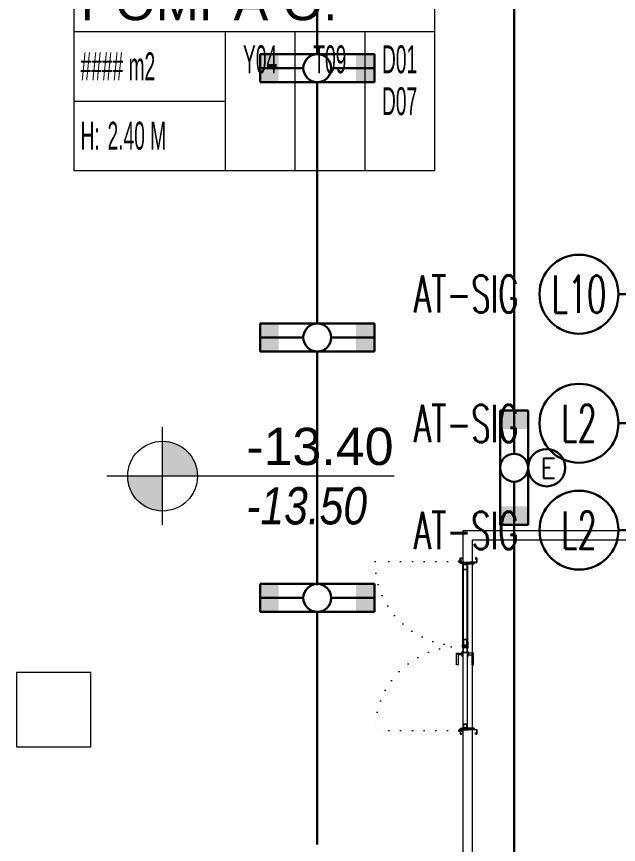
# Model space of a CAD drawing. Header units: metres. Extents: x -13316 to 152404, y -3899 to 30226.
# Drawn here: x 10860 to 11507, y 1015 to 1905 of the extents above; entities that cross this region are included whole.
import ezdxf
from ezdxf.enums import TextEntityAlignment as Align

# ---------------------------------------------------------------- set-up
doc = ezdxf.new("R2010")
doc.units = ezdxf.units.M
doc.header["$LTSCALE"] = 100
doc.header["$MEASUREMENT"] = 0
doc.linetypes.add('DOT2', pattern=[0.125, 0, -0.125])
doc.linetypes.add('HIDDEN', pattern=[0.375, 0.25, -0.125])
doc.layers.get('0').update_dxf_attribs({"color": 9, "lineweight": 9})
for name, color, linetype, lineweight in [('00', 9, 'Continuous', 9), ('01', 9, 'Continuous', 9), ('06B', 9, 'Continuous', 9), ('06C', 9, 'Continuous', 9), ('09', 9, 'Continuous', 9), ('10', 9, 'Continuous', 9), ('20', 9, 'DOT2', 9), ('21', 9, 'Continuous', 9), ('21_mahal200', 9, 'Continuous', 9), ('E-2x36 W SIVAÜSTÜ FLUORESAN ARMATÜR (ETANŞ)', 7, 'Continuous', 30), ('E-ACİL AYDINLATMA KİTİ', 7, 'Continuous', 30), ('E-KABLO', 7, 'Continuous', 30), ('E-LINYE', 7, 'Continuous', 30)]:
    doc.layers.add(name, color=color, linetype=linetype, lineweight=lineweight)
doc.styles.add('Arial', font='arial.ttf', dxfattribs={"height": 2.5})
doc.styles.add('E-YAZI', font='txttw.shx')
doc.styles.add('MuuM_TEXT-ITALIC', font='ARIALNI.TTF')
doc.styles.add('MuuM_TEXT-STANDART', font='ARIALN.TTF')

# ---------------------------------------------------------------- blocks, each defined once
blk = doc.blocks.new('100_2x36 W SIVAÜSTÜ FLUORESAN ARMATÜR (ETANŞ)')
at = {"layer": 'E-2x36 W SIVAÜSTÜ FLUORESAN ARMATÜR (ETANŞ)', "color": 4}
for p, q in [((-6.15, 1.5), (6.15, 1.5)), ((-6.15, 1.5), (-6.15, -1.5)), ((6.15, 1.5), (6.15, -1.5)), ((-1.5, 0), (-6.15, 0)), ((1.5, 0), (6.15, 0)), ((-6.15, -1.5), (6.15, -1.5))]:
    blk.add_line(p, q, dxfattribs=at)
blk.add_circle((0, 0), 1.5, dxfattribs=at)
for points in [[(-4.15, 1.5), (-4.15, -1.5), (-6.15, 1.5), (-6.15, -1.5)], [(4.15, 1.5), (4.15, -1.5), (6.15, 1.5), (6.15, -1.5)]]:
    blk.add_solid(points, dxfattribs=at)
blk = doc.blocks.new('100_ACİL AYDINLATMA KİTİ')
at = {"layer": 'E-ACİL AYDINLATMA KİTİ', "color": 3}
blk.add_circle((0, 0), 1.251, dxfattribs=at)
at = {"layer": 'E-ACİL AYDINLATMA KİTİ', "color": 3, "style": 'E-YAZI'}
blk.add_text('E', height=1.34, dxfattribs=at).set_placement((-0.448, -0.694))
blk = doc.blocks.new('p-kolon_80x80')
blk.add_lwpolyline([(-40, -40), (40, -40), (40, 40), (-40, 40)], close=True)
blk = doc.blocks.new('2.bod.sitatik')
at = {"layer": '01'}
blk.add_blockref('p-kolon_80x80', (10580, -7790), dxfattribs=at)
blk = doc.blocks.new('0_elevationtarget-p-bk')
h = blk.add_hatch(color=250)
h.paths.add_polyline_path([(1.875, 0, 0.414214), (0, 1.875), (0, 0)])
h.paths.add_polyline_path([(0, 0), (-1.875, 0, 0.414214), (0, -1.875)])
blk.add_line((0, -2.625), (0, 2.625))
blk.add_lwpolyline([(12.453, 0), (-3, 0)])
blk.add_circle((0, 0), 1.875)
at = {"style": 'Arial'}
blk.add_attdef('BITMISKOT', text='', height=2, dxfattribs=at).set_placement((4.5, 0), align=Align.BOTTOM_LEFT)
at = {"style": 'MuuM_TEXT-ITALIC'}
blk.add_attdef('FINISHINGFLOORLEVEL', text='', height=2, dxfattribs=at).set_placement((4.5, -0.592), align=Align.TOP_LEFT)
blk = doc.blocks.new('0_roomno2')
blk.add_lwpolyline([(19.375, -10.5), (0, -10.5), (0, 0), (19.375, 0)], close=True)
for points in [[(0, -3), (19.375, -3)], [(8.125, -3), (8.125, -10.5)], [(11.875, -3), (11.875, -10.5)], [(15.625, -3), (15.625, -10.5)], [(0, -6.75), (8.125, -6.75)]]:
    blk.add_lwpolyline(points)
at = {"style": 'MuuM_TEXT-STANDART', "width": 0.6}
blk.add_text('H:', height=1.5, dxfattribs=at).set_placement((0.35, -8.608), align=Align.MIDDLE_LEFT)
at = {"style": 'Arial'}
blk.add_attdef('ODANO', (0, 1.17), '', height=2, dxfattribs=at)
blk.add_attdef('MEKANADI', text='', height=2, dxfattribs=at).set_placement((0.35, -3), align=Align.BOTTOM_LEFT)
at = {"style": 'MuuM_TEXT-STANDART', "width": 0.6}
for tag, p in [('YER01', (10, -4.5)), ('TAVAN01', (13.75, -4.5)), ('DUVAR01', (17.5, -4.5)), ('YER02', (10, -6.75)), ('TAVAN02', (13.75, -6.75)), ('DUVAR02', (17.5, -6.75)), ('YER03', (10, -9)), ('TAVAN03', (13.75, -9)), ('DUVAR03', (17.5, -9))]:
    blk.add_attdef(tag, text='', height=1.5, dxfattribs=at).set_placement(p, align=Align.MIDDLE_CENTER)
for tag, p in [('M2', (0.35, -4.875)), ('TEMIZTAVANYUKSEKLIGI', (1.8, -8.608))]:
    blk.add_attdef(tag, text='', height=1.5, dxfattribs=at).set_placement(p, align=Align.MIDDLE_LEFT)
blk = doc.blocks.new('prf-scr2')
at = {"linetype": 'DOT2', "ltscale": 10}
blk.add_line((0, 0.19), (0, -1.06), dxfattribs=at)
for p, q in [((0.09, -0.24), (-0.09, -0.2)), ((-0.09, -0.24), (0.09, -0.28)), ((0.09, -0.32), (-0.09, -0.28)), ((-0.09, -0.32), (0.09, -0.36)), ((0.09, -0.4), (-0.09, -0.36)), ((-0.09, -0.4), (0.09, -0.44)), ((0.09, -0.48), (-0.09, -0.44)), ((-0.09, -0.48), (0.09, -0.52)), ((0.09, -0.56), (-0.09, -0.52)), ((-0.09, -0.56), (0.09, -0.6)), ((0.09, -0.64), (-0.09, -0.6)), ((-0.09, -0.64), (0.09, -0.68)), ((0.09, -0.72), (-0.09, -0.68)), ((-0.09, -0.72), (0.09, -0.76)), ((0.06, -0.84), (-0.08, -0.76)), ((-0.07, -0.8), (0.06, -0.84)), ((0.09, -0.17), (0, -0.15)), ((0, -0.18), (0.09, -0.2))]:
    blk.add_line(p, q)
blk.add_lwpolyline([(0.23, 0), (-0.23, 0), (-0.23, -0.01), (-0.12, -0.14), (0.12, -0.14), (0.23, -0.01), (0.23, 0)], close=True)
for points in [[(0.23, -0.01), (-0.23, -0.01)], [(-0.09, -0.14), (-0.09, -0.2), (-0.12, -0.22), (-0.12, -0.23), (-0.09, -0.24), (-0.09, -0.28), (-0.12, -0.3), (-0.12, -0.31), (-0.09, -0.32), (-0.09, -0.36), (-0.12, -0.38), (-0.12, -0.39), (-0.09, -0.4), (-0.09, -0.44), (-0.12, -0.46), (-0.12, -0.46), (-0.09, -0.48), (-0.09, -0.52), (-0.12, -0.54), (-0.12, -0.54), (-0.09, -0.56), (-0.09, -0.6), (-0.12, -0.62), (-0.12, -0.62), (-0.09, -0.64), (-0.09, -0.68), (-0.12, -0.69), (-0.12, -0.7), (-0.09, -0.72), (-0.09, -0.73), (-0.08, -0.76), (-0.1, -0.77), (-0.1, -0.78), (-0.07, -0.8), (-0.01, -0.94), (0, -0.95), (0.01, -0.94), (0.08, -0.76), (0.09, -0.76), (0.12, -0.74), (0.12, -0.73), (0.09, -0.72), (0.09, -0.68), (0.12, -0.66), (0.12, -0.66), (0.09, -0.64), (0.09, -0.6), (0.12, -0.58), (0.12, -0.58), (0.09, -0.56), (0.09, -0.52), (0.12, -0.5), (0.12, -0.5), (0.09, -0.48), (0.09, -0.44), (0.12, -0.43), (0.12, -0.42), (0.09, -0.4), (0.09, -0.36), (0.12, -0.35), (0.12, -0.34), (0.09, -0.32), (0.09, -0.28), (0.12, -0.27), (0.12, -0.26), (0.09, -0.24), (0.09, -0.2), (0.12, -0.19), (0.12, -0.18), (0.09, -0.17), (0.09, -0.14)]]:
    blk.add_lwpolyline(points)
blk = doc.blocks.new('gr-p-barel kilitli kapı kolu')
at = {"flags": 128}
for points in [[(-0.9, 0.8), (-0.9, 4.9), (-11.7, 4.9), (-11.7, 6.7), (0.9, 6.7), (0.9, 0.8)], [(-0.8, 5), (0.8, 6.6)]]:
    blk.add_lwpolyline(points, dxfattribs=at)
blk.add_lwpolyline([(-2.75, 0), (-2.75, 0.7), (2.75, 0.7), (2.75, 0)])
blk.add_lwpolyline([(-1.3, 0.7), (1.3, 0.7), (1.3, 0.8), (-1.3, 0.8)], close=True)
blk = doc.blocks.new('p-de-02')
at = {"layer": '06C'}
blk.add_lwpolyline([(106.3, -16.61, 1), (106.3, -15.81), (104.3, -15.81), (104.3, -16.61), (106.41, -16.61)], format="xyb", dxfattribs=at)
blk.add_arc((106.3, -16.21), 0.5, 233.1301, 126.8699, dxfattribs=at)
at = {"layer": '09'}
for p, q in [((108.1, -16.71), (108.1, -16.55)), ((108.2, -16.71), (108.2, -16.55)), ((108.3, -16.55), (108.3, -16.71)), ((108.4, -16.71), (108.4, -16.55)), ((108.5, -16.55), (108.5, -16.71)), ((108.6, -16.71), (108.6, -16.55)), ((108.7, -16.55), (108.7, -16.71)), ((108.8, -16.55), (108.8, -16.71)), ((109.3, -21.85), (109.3, -21.7)), ((109.4, -21.7), (109.4, -21.85)), ((109.5, -21.85), (109.5, -21.7)), ((109.6, -21.7), (109.6, -21.85)), ((109.7, -21.85), (109.7, -21.7)), ((109.8, -21.7), (109.8, -21.85)), ((109.9, -21.85), (109.9, -21.7)), ((110, -21.85), (110, -21.7))]:
    blk.add_line(p, q, dxfattribs=at)
at = {"layer": '10'}
for points in [[(14.2, -6.8, -0.414214), (14.3, -6.7), (18.7, -6.7, -0.414214), (18.8, -6.8), (18.8, -14.1), (19, -14.1), (19, -6.8, 0.414214), (18.7, -6.5), (14.3, -6.5, 0.414214), (14, -6.8), (14, -7.7, 0.414214), (14.3, -8), (15.4, -8), (15.4, -7.8), (14.3, -7.8, -0.414214), (14.2, -7.7)], [(203.4, -6.8, 0.414214), (203.3, -6.7), (198.9, -6.7, 0.414214), (198.8, -6.8), (198.8, -14.1), (198.6, -14.1), (198.6, -6.8, -0.414214), (198.9, -6.5), (203.3, -6.5, -0.414214), (203.6, -6.8), (203.6, -7.7, -0.414214), (203.3, -8), (202.2, -8), (202.2, -7.8), (203.3, -7.8, 0.414214), (203.4, -7.7)], [(19, -9.7, -0.414214), (19.3, -9.4), (20.3, -9.4, -0.414214), (20.6, -9.7), (20.6, -16.1, -0.414214), (20.3, -16.4, -0.414214), (20, -16.1), (20, -15.2), (19, -15.2), (19, -24.2, -0.414214), (18.7, -24.5), (14.3, -24.5, -0.414214), (14, -24.2), (14, -23.3, -0.414214), (14.3, -23), (15.4, -23), (15.4, -23.2), (14.3, -23.2, 0.414214), (14.2, -23.3), (14.2, -24.2, 0.414214), (14.3, -24.3), (18.7, -24.3, 0.414214), (18.8, -24.2), (18.8, -15), (20.2, -15), (20.2, -16.1, 0.414214), (20.3, -16.2, 0.414214), (20.4, -16.1), (20.4, -9.7, 0.414214), (20.3, -9.6), (19.3, -9.6, 0.414214), (19.2, -9.7), (19.2, -10.6), (19, -10.6)], [(198.6, -9.7, 0.414214), (198.3, -9.4), (197.3, -9.4, 0.414214), (197, -9.7), (197, -16.1, 0.414214), (197.3, -16.4, 0.414214), (197.6, -16.1), (197.6, -15.2), (198.6, -15.2), (198.6, -24.2, 0.414214), (198.9, -24.5), (203.3, -24.5, 0.414214), (203.6, -24.2), (203.6, -23.3, 0.414214), (203.3, -23), (202.2, -23), (202.2, -23.2), (203.3, -23.2, -0.414214), (203.4, -23.3), (203.4, -24.2, -0.414214), (203.3, -24.3), (198.9, -24.3, -0.414214), (198.8, -24.2), (198.8, -15), (197.4, -15), (197.4, -16.1, -0.414214), (197.3, -16.2, -0.414214), (197.2, -16.1), (197.2, -9.7, -0.414214), (197.3, -9.6), (198.3, -9.6, -0.414214), (198.4, -9.7), (198.4, -10.6), (198.6, -10.6)], [(18.42, -25.01), (19.8, -24.37), (19.8, -21.5), (20, -21.5), (20, -24.5), (18.53, -25.18, -14.796002)], [(199.18, -25.01), (197.8, -24.37), (197.8, -21.5), (197.6, -21.5), (197.6, -24.5), (199.07, -25.18, 14.796002)]]:
    blk.add_lwpolyline(points, format="xyb", close=True, dxfattribs=at)
for points in [[(108.2, -20.05), (108.2, -18.05), (108.5, -18.05), (108.5, -17.01), (20.3, -17.01), (20.3, -18.05), (20.6, -18.05), (20.6, -20.05), (20.3, -20.05), (20.3, -18.35), (20, -18.35), (20, -16.71), (108.8, -16.71), (108.8, -18.35), (108.5, -18.35), (108.5, -20.05)], [(109.9, -20.05), (109.9, -18.05), (109.6, -18.05), (109.6, -17.01), (197.3, -17.01), (197.3, -18.05), (197, -18.05), (197, -20.05), (197.3, -20.05), (197.3, -18.35), (197.6, -18.35), (197.6, -16.71), (109.3, -16.71), (109.3, -18.35), (109.6, -18.35), (109.6, -20.05)], [(108.2, -18.05), (108.2, -20.05), (108.8, -20.05), (108.8, -21.7), (20, -21.7), (20, -20.05), (20.6, -20.05), (20.6, -18.05), (20.9, -18.05), (20.9, -20.35), (20.3, -20.35), (20.3, -21.4), (108.5, -21.4), (108.5, -20.35), (107.9, -20.35), (107.9, -18.05), (108.2, -18.05)], [(109.9, -18.05), (109.9, -20.05), (109.3, -20.05), (109.3, -21.7), (197.6, -21.7), (197.6, -20.05), (197, -20.05), (197, -18.05), (196.7, -18.05), (196.7, -20.35), (197.3, -20.35), (197.3, -21.4), (109.6, -21.4), (109.6, -20.35), (110.2, -20.35), (110.2, -18.05), (109.9, -18.05)]]:
    blk.add_lwpolyline(points, dxfattribs=at)
for points in [[(20.9, -17.2), (26.9, -17.2), (26.9, -21.2), (20.9, -21.2)], [(21.2, -17.5), (26.6, -17.5), (26.6, -20.9), (21.2, -20.9)], [(107.9, -17.2), (101.9, -17.2), (101.9, -21.2), (107.9, -21.2)], [(107.6, -17.5), (102.2, -17.5), (102.2, -20.9), (107.6, -20.9)], [(110, -16.05), (108.1, -16.05), (108.1, -16.55), (110.6, -16.55), (110.6, -16.55), (110.6, -16.05)], [(110.2, -17.2), (116.2, -17.2), (116.2, -21.2), (110.2, -21.2)], [(110.5, -17.5), (115.9, -17.5), (115.9, -20.9), (110.5, -20.9)], [(196.7, -17.2), (192.7, -17.2), (192.7, -21.2), (196.7, -21.2)], [(196.4, -17.5), (193, -17.5), (193, -20.9), (196.4, -20.9)], [(108.1, -22.35), (110, -22.35), (110, -21.85), (108.1, -21.85), (107.5, -21.85), (107.5, -22.35)]]:
    blk.add_lwpolyline(points, close=True, dxfattribs=at)
for centre in [(17.85, -25.5), (199.75, -25.5)]:
    blk.add_circle(centre, 0.55, dxfattribs=at)
at = {"layer": '20'}
for p, q in [((17.85, -25.5), (17.85, -116.03)), ((199.75, -25.5), (199.75, -116.03))]:
    blk.add_line(p, q, dxfattribs=at)
at = {"layer": '20', "linetype": 'HIDDEN'}
for points in [[(18.6, -24.3), (18.6, -23), (17.1, -23), (17.1, -24.3)], [(18.4, -24.99), (18.4, -23.2), (17.3, -23.2), (17.3, -24.99)], [(199, -24.3), (199, -23), (200.5, -23), (200.5, -24.3)], [(199.2, -24.99), (199.2, -23.2), (200.3, -23.2), (200.3, -24.99)]]:
    blk.add_lwpolyline(points, dxfattribs=at)
at = {"layer": '20'}
for centre, start, end in [((17.85, -25.5), 270, 2.4057), ((199.75, -25.5), 177.5943, 270)]:
    blk.add_arc(centre, 90.53, start, end, dxfattribs=at)
at = {"layer": '06B', "xscale": -1}
blk.add_blockref('gr-p-barel kilitli kapı kolu', (117.3, -16.69), dxfattribs=at)
at = {"layer": '06B', "rotation": 180}
blk.add_blockref('gr-p-barel kilitli kapı kolu', (117.3, -21.71), dxfattribs=at)
at = {"layer": '10', "xscale": -1, "rotation": 90}
for p in [(20.3, -19.2), (109.6, -19.2)]:
    blk.add_blockref('prf-scr2', p, dxfattribs=at)
at = {"layer": '10', "rotation": 270}
for p in [(108.5, -19.2), (197.3, -19.2)]:
    blk.add_blockref('prf-scr2', p, dxfattribs=at)
blk = doc.blocks.new('2.bod.Mimari')
at = {"layer": '00'}
for points in [[(11240, -7597.78), (11020, -7597.78), (11020, -9130)], [(11240, -7607.78), (11030, -7607.78), (11030, -9130)]]:
    blk.add_lwpolyline(points, dxfattribs=at)
at = {"layer": '10', "rotation": 270}
blk.add_blockref('p-de-02', (11041.5, -7612.89), dxfattribs=at)
at = {"layer": '21', "xscale": 20, "yscale": 20, "zscale": 20}
blk.add_blockref('0_elevationtarget-p-bk', (10696.98, -7539.07), dxfattribs=at).add_auto_attribs({'BITMISKOT': '-13.40', 'FINISHINGFLOORLEVEL': '-13.50'})
at = {"layer": '21_mahal200'}
ref = blk.add_blockref('0_roomno2', (10601.84, -7000.95), dxfattribs=dict(at, xscale=20, yscale=20, zscale=20))
ref.add_attrib('ODANO', 'B2-26', (10601.84, -6977.55), dxfattribs={"layer": '0', "height": 40, "style": 'Arial'})
ref.add_attrib('MEKANADI', 'POMPA O.', dxfattribs={"layer": '0', "height": 40, "style": 'Arial'}).set_placement((10608.84, -7060.95), align=Align.BOTTOM_LEFT)
ref.add_attrib('M2', '#### m2', dxfattribs={"layer": '0', "height": 30, "style": 'MuuM_TEXT-STANDART', "width": 0.6}).set_placement((10608.84, -7098.45), align=Align.MIDDLE_LEFT)
ref.add_attrib('TEMIZTAVANYUKSEKLIGI', '2.40 M', dxfattribs={"layer": '0', "height": 30, "style": 'MuuM_TEXT-STANDART', "width": 0.6}).set_placement((10637.84, -7173.11), align=Align.MIDDLE_LEFT)
ref.add_attrib('YER01', 'Y04', dxfattribs={"layer": '0', "height": 30, "style": 'MuuM_TEXT-STANDART', "width": 0.6}).set_placement((10801.84, -7090.95), align=Align.MIDDLE_CENTER)
ref.add_attrib('TAVAN01', 'T09', dxfattribs={"layer": '0', "height": 30, "style": 'MuuM_TEXT-STANDART', "width": 0.6}).set_placement((10876.84, -7090.95), align=Align.MIDDLE_CENTER)
ref.add_attrib('DUVAR01', 'D01', dxfattribs={"layer": '0', "height": 30, "style": 'MuuM_TEXT-STANDART', "width": 0.6}).set_placement((10951.84, -7090.95), align=Align.MIDDLE_CENTER)
ref.add_attrib('DUVAR02', 'D07', dxfattribs={"layer": '0', "height": 30, "style": 'MuuM_TEXT-STANDART', "width": 0.6}).set_placement((10951.84, -7135.95), align=Align.MIDDLE_CENTER)

msp = doc.modelspace()

# ---------------------------------------------------------------- linework, layer by layer
at = {"layer": 'E-KABLO', "color": 6}
for p, q in [((11183.33, 2185), (11183.33, 1864.98)), ((11395, 1481.5), (11395, 1937.22)), ((11183.33, 1834.51), (11183.33, 1575)), ((11183.33, 1545), (11183.33, 1293.89)), ((11395, 951.5), (11395, 1359.46)), ((11183.33, 1265), (11183.33, 1015.04))]:
    msp.add_line(p, q, dxfattribs=at)
at = {"layer": 'E-LINYE', "color": 7, "linetype": 'Continuous'}
for p, q in [((11560, 1606.53), (11507.19, 1606.53)), ((11560, 1467.77), (11507.19, 1467.77)), ((11535, 1352.88), (11507.19, 1352.88))]:
    msp.add_line(p, q, dxfattribs=at)
for centre in [(11464.75, 1606.53), (11464.75, 1467.77), (11464.75, 1352.88)]:
    msp.add_circle(centre, 42.44, dxfattribs=at)

# ---------------------------------------------------------------- block references
for name in ['2.bod.sitatik', '2.bod.Mimari']:
    msp.add_blockref(name, (320, 8950))
at = {"layer": 'E-2x36 W SIVAÜSTÜ FLUORESAN ARMATÜR (ETANŞ)', "xscale": 10, "yscale": 10, "zscale": 10}
for p, rotation in [((11183.33, 1849.51), 180), ((11183.33, 1560), 180), ((11395, 1420), 270), ((11183.33, 1280), 180)]:
    msp.add_blockref('100_2x36 W SIVAÜSTÜ FLUORESAN ARMATÜR (ETANŞ)', p, dxfattribs=dict(at, rotation=rotation))
at = {"layer": 'E-ACİL AYDINLATMA KİTİ', "xscale": 16, "yscale": 16, "zscale": 16}
msp.add_blockref('100_ACİL AYDINLATMA KİTİ', (11430.02, 1420), dxfattribs=at)

# ---------------------------------------------------------------- texts
at = {"layer": 'E-LINYE', "color": 3, "linetype": 'Continuous', "style": 'E-YAZI', "width": 0.6}
for s, p in [('AT-SIG', (11343.42, 1606.81)), ('L10', (11464.75, 1606.53)), ('AT-SIG', (11343.42, 1467.48)), ('L2', (11464.75, 1467.77)), ('AT-SIG', (11343.42, 1352.6)), ('L2', (11464.75, 1352.88))]:
    msp.add_text(s, height=40, dxfattribs=at).set_placement(p, align=Align.MIDDLE_CENTER)

doc.saveas('drawing.dxf')
